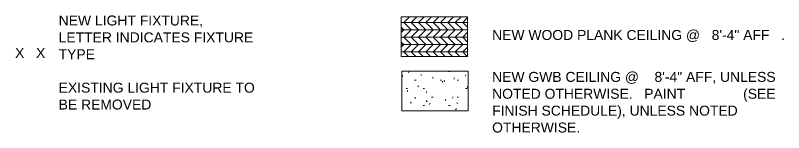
# Model space of a CAD drawing. Header units: inches. Extents: x 1083 to 3407, y -140 to 2134.
# Drawn here: x 2712 to 3407, y -140 to -34 of the extents above; entities that cross this region are included whole.
import ezdxf

# ---------------------------------------------------------------- set-up
doc = ezdxf.new("R2010")
doc.units = ezdxf.units.IN
doc.header["$MEASUREMENT"] = 0
for name, color, linetype, lineweight in [('A-DETL-GENF', 92, 'Continuous', 9), ('A-DETL-THIN', 151, 'Continuous', 9), ('G-ANNO-TEXT', 231, 'Continuous', 9)]:
    doc.layers.add(name, color=color, linetype=linetype, lineweight=lineweight)
doc.styles.add('Swis721 Lt BT', font='swissl.ttf', dxfattribs={"height": 9})

msp = doc.modelspace()

# ---------------------------------------------------------------- hatches: boundary and pattern name
at = {"layer": 'A-DETL-GENF'}
h = msp.add_hatch(dxfattribs=at)
h.set_pattern_fill('FP_3', style=0, pattern_type=2)
h.set_pattern_definition([(0, (983.882, 0), (0, 6.664), []), (315, (983.882, 0), (6.663774, 0), [9.424, -9.424]), (45, (983.882, 0), (6.663774, 0), [9.424, -9.424])])
h.paths.add_polyline_path([(3120.7, -70.82), (3120.7, -34.82), (3060.7, -34.82), (3060.7, -70.82), (3061.39, -70.82)], flags=0)
h = msp.add_hatch(dxfattribs=at)
h.set_pattern_fill('FP_2', style=0, pattern_type=2)
h.set_pattern_definition([(0, (983.882, 0), (30.72, 7.68), [1.267, -21.773, 1.267, -21.773, -122.88]), (0, (983.882, 0), (30.72, 7.68), [-46.08, 1.267, -44.813, 1.267, -21.773, -53.76]), (0, (983.882, 0), (30.72, 7.68), [-115.2, 1.267, -14.093, 1.267, -37.133]), (120, (995.402, 3.84), (-22.011075, 22.7643), [1.267, -21.773, 1.267, -21.773, -122.88]), (120, (995.402, 3.84), (-22.011075, 22.7643), [-46.08, 1.267, -44.813, 1.267, -21.773, -53.76]), (120, (995.402, 3.84), (-22.011075, 22.7643), [-115.2, 1.267, -14.093, 1.267, -37.133]), (240, (999.242, 19.2), (-8.708925, -30.4443), [1.267, -21.773, 1.267, -21.773, -122.88]), (240, (999.242, 19.2), (-8.708925, -30.4443), [-46.08, 1.267, -44.813, 1.267, -21.773, -53.76]), (240, (999.242, 19.2), (-8.708925, -30.4443), [-115.2, 1.267, -14.093, 1.267, -37.133])])
h.paths.add_polyline_path([(3121.39, -120.02), (3121.39, -84.02), (3061.39, -84.02), (3061.39, -120.02)], flags=0)

# ---------------------------------------------------------------- linework, layer by layer
at = {"layer": 'A-DETL-THIN'}
for p, q in [((3120.7, -34.82), (3060.7, -34.82)), ((3060.7, -34.82), (3060.7, -70.82)), ((3120.7, -70.82), (3120.7, -34.82)), ((3060.7, -70.82), (3120.7, -70.82)), ((3121.39, -84.02), (3061.39, -84.02)), ((3061.39, -84.02), (3061.39, -120.02)), ((3121.39, -120.02), (3121.39, -84.02)), ((3061.39, -120.02), (3121.39, -120.02))]:
    msp.add_line(p, q, dxfattribs=at)

# ---------------------------------------------------------------- texts
at = {"layer": 'G-ANNO-TEXT', "color": 7, "char_height": 9, "attachment_point": 1, "style": 'Swis721 Lt BT'}
for s, insert, width in [('NEW LIGHT FIXTURE, ', (2750.89, -33.73), 153.015), ('NEW WOOD PLANK CEILING @   8\'-4" AFF   .', (3142.9, -46.81), 308.454), ('LETTER INDICATES FIXTURE ', (2750.89, -48.98), 202.101), ('X', (2711.45, -63.07), 9.09), ('X', (2730.45, -63.07), 9.09), ('TYPE', (2750.89, -64.23), 35.754), ('NEW GWB CEILING @    8\'-4" AFF, UNLESS ', (3142.9, -84.69), 301.485), ('EXISTING LIGHT FIXTURE TO ', (2750.89, -94.44), 205.131), ('NOTED OTHERWISE.   PAINT               (SEE ', (3142.9, -99.94), 300.879), ('BE REMOVED', (2750.89, -109.69), 96.657), ('FINISH SCHEDULE), UNLESS NOTED ', (3142.9, -115.19), 262.398), ('OTHERWISE.', (3142.9, -130.44), 90.294)]:
    msp.add_mtext(s, dxfattribs=dict(at, insert=insert, width=width))

doc.saveas('drawing.dxf')
